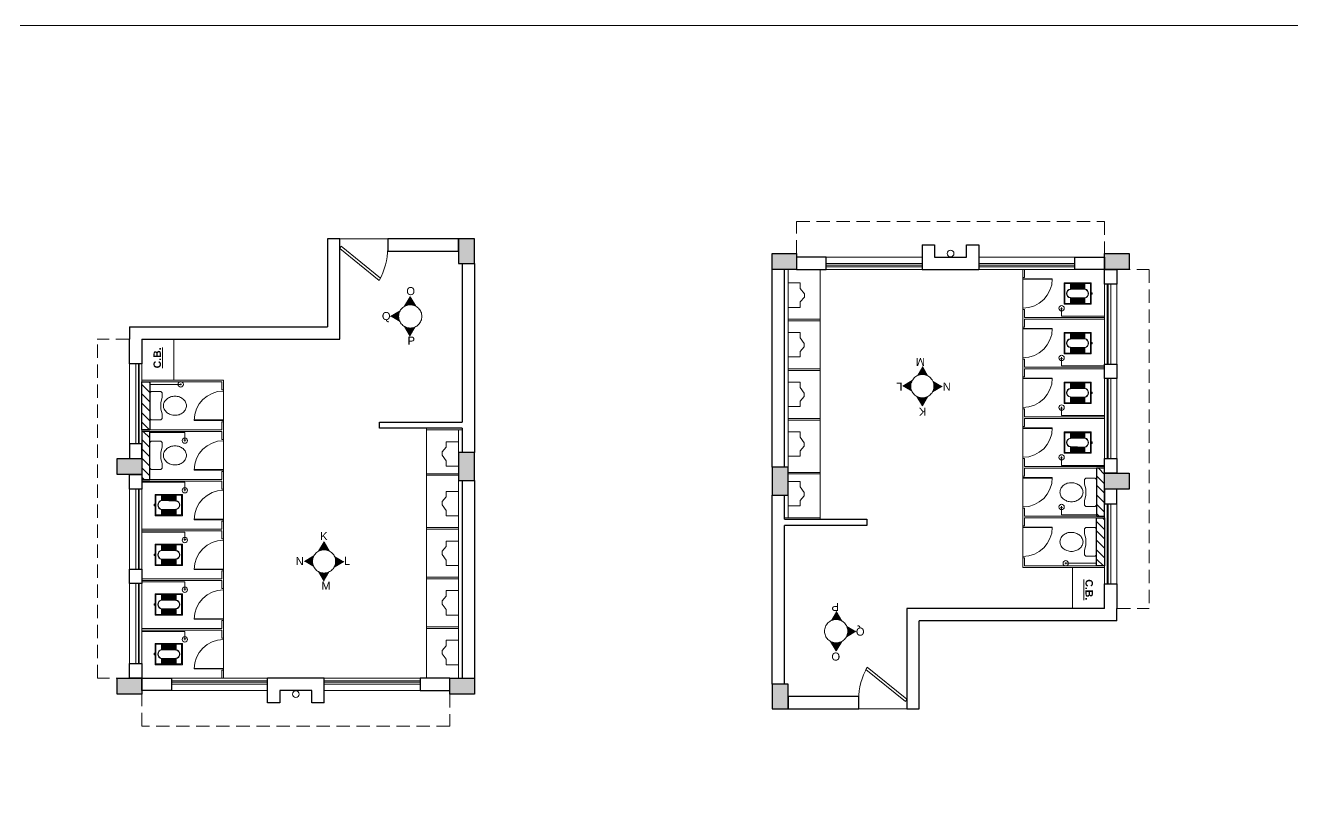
# Model space of a CAD drawing. Header units: millimetres. Extents: x 2733 to 5909, y 1038 to 2089.
# Drawn here: x 2879.37 to 2903.12, y 1056.24 to 1070.86 of the extents above; entities that cross this region are included whole.
import ezdxf

# ---------------------------------------------------------------- set-up
doc = ezdxf.new("R2010")
doc.units = ezdxf.units.MM
for name, pattern in [('CENTER2', [1.125, 0.75, -0.125, 0.125, -0.125]), ('DASHED', [0.75, 0.5, -0.25]), ('DASHED2', [0.375, 0.25, -0.125])]:
    doc.linetypes.add(name, pattern=pattern)
doc.layers.get('0').update_dxf_attribs({"lineweight": 20})
for name, color, linetype, lineweight in [('Arrow', 1, 'Continuous', 15), ('COL HATCH', 253, 'Continuous', 13), ('Column', 251, 'Continuous', 30), ('CUBICAL TOILET', 5, 'Continuous', 15), ('Door', 54, 'Continuous', 18), ('Fixture', 44, 'Continuous', 13), ('Furniture', 13, 'Continuous', 13), ('Hatch', 43, 'Continuous', 13), ('PROJ.', 30, 'DASHED2', 15), ('TEXT', 7, 'Continuous', 15), ('Tiles', 91, 'Continuous', 9), ('Ventilator', 200, 'Continuous', 18), ('Wall', 7, 'Continuous', 30), ('Window-Wall', 7, 'Continuous', 18)]:
    doc.layers.add(name, color=color, linetype=linetype, lineweight=lineweight)
doc.styles.add('L120', font='arial.ttf', dxfattribs={"height": 0.6})

# ---------------------------------------------------------------- blocks, each defined once
blk = doc.blocks.new('C3')
at = {"layer": 'COL HATCH'}
h = blk.add_hatch(color=256, dxfattribs=at)
h.dxf.hatch_style = 1
h.paths.add_polyline_path([(0.3, 0), (0, 0), (0, -0.53), (0.3, -0.53)])
at = {"layer": 'Column'}
for p, q in [((0, 0), (0, -0.53)), ((0.3, 0), (0, 0)), ((0.3, -0.53), (0.3, 0)), ((0, -0.53), (0.3, -0.53))]:
    blk.add_line(p, q, dxfattribs=at)
blk = doc.blocks.new('Urinal 1')
for p, q in [((0, 9), (9, 9)), ((0, 9), (0, -9)), ((9, 9), (9, 5)), ((12, 1), (9, 5)), ((12, -1.5), (12, 1)), ((0, -9), (9, -9)), ((9, -5), (12, -1.5)), ((9, -9), (9, -5))]:
    blk.add_line(p, q)
blk = doc.blocks.new('CU')
at = {"layer": 'COL HATCH', "linetype": 'CENTER2'}
h = blk.add_hatch(color=256, dxfattribs=at)
h.dxf.hatch_style = 1
h.paths.add_polyline_path([(0, 0.035), (0, -0.265), (0.46, -0.265), (0.46, 0.035)])
at = {"layer": 'Column', "linetype": 'CENTER2'}
blk.add_lwpolyline([(0, 0.035), (0, -0.265), (0.46, -0.265), (0.46, 0.035), (0, 0.035)], dxfattribs=at)
blk = doc.blocks.new('nhf')
at = {"layer": 'Fixture'}
blk.add_circle((2408.419, -1429.855), 0.063, dxfattribs=at)
at = {"layer": 'Wall'}
for p, q in [((2407.889, -1429.557), (2408.949, -1429.557)), ((2407.889, -1430.017), (2407.889, -1429.557)), ((2408.949, -1430.017), (2408.949, -1429.557)), ((2408.119, -1430.017), (2408.119, -1429.787)), ((2408.119, -1429.787), (2408.719, -1429.787)), ((2408.719, -1429.787), (2408.719, -1430.017)), ((2407.889, -1430.017), (2408.119, -1430.017)), ((2408.719, -1430.017), (2408.949, -1430.017))]:
    blk.add_line(p, q, dxfattribs=at)
blk = doc.blocks.new('hbg')
at = {"layer": 'Door'}
for p, q in [((2819.633, 1058.459), (2819.633, 1058.279)), ((2819.633, 1058.279), (2818.733, 1058.279))]:
    blk.add_line(p, q, dxfattribs=at)
blk.add_lwpolyline([(2819.633, 1058.459), (2818.894, 1059.059), (2818.868, 1059.014), (2819.607, 1058.414)], close=True, dxfattribs=at)
blk.add_arc((2819.933, 1058.459), 1.199, 150, 180, dxfattribs=at)
blk = doc.blocks.new('GBGR')
at = {"layer": 'Ventilator', "ltscale": 0.02}
for p, q in [((2931.835, 1058.428), (2930.035, 1058.428)), ((2931.835, 1058.398), (2930.035, 1058.398))]:
    blk.add_line(p, q, dxfattribs=at)
at = {"layer": 'Window-Wall'}
for p, q in [((2930.035, 1058.35), (2930.035, 1058.58)), ((2930.035, 1058.58), (2931.835, 1058.58)), ((2931.835, 1058.465), (2930.035, 1058.465)), ((2931.835, 1058.58), (2931.835, 1058.35)), ((2931.835, 1058.35), (2930.035, 1058.35))]:
    blk.add_line(p, q, dxfattribs=at)
blk = doc.blocks.new('bf')
at = {"layer": 'Door', "lineweight": 15}
for p, q in [((2794.931, 1059.43), (2794.931, 1060.03)), ((2794.381, 1059.463), (2794.931, 1059.463)), ((2794.381, 1059.455), (2794.931, 1059.455))]:
    blk.add_line(p, q, dxfattribs=at)
blk.add_ellipse((2794.931, 1059.455), major_axis=(-0.389, 0.389), ratio=1, start_param=-0.785398, end_param=0.784775, dxfattribs=at)
blk = doc.blocks.new('RSA CL6')
for p, q in [((5.51, 3.48), (5.51, 7.28)), ((5.91, 3.47), (5.91, 7.28)), ((6.3, 3.46), (6.3, 7.28)), ((6.69, 3.45), (6.69, 7.28)), ((7.09, 3.44), (7.09, 7.28)), ((7.48, 3.43), (7.48, 7.28)), ((7.87, 3.42), (7.87, 7.28)), ((8.27, 3.41), (8.27, 7.28)), ((8.66, 3.4), (8.66, 7.28)), ((9.06, 3.39), (9.06, 7.28)), ((9.45, 3.38), (9.45, 7.28)), ((9.84, 3.37), (9.84, 7.28)), ((10.24, 3.36), (10.24, 7.28)), ((10.63, 3.35), (10.63, 7.28)), ((11.02, 3.34), (11.02, 7.28)), ((11.42, 3.33), (11.42, 7.28)), ((11.81, 3.32), (11.81, 7.28)), ((12.2, 3.31), (12.2, 7.28)), ((12.6, 3.31), (12.6, 7.28)), ((12.99, 3.3), (12.99, 7.28)), ((13.39, 3.29), (13.39, 7.28)), ((13.78, 3.28), (13.78, 7.28)), ((14.17, 3.27), (14.17, 7.28)), ((14.57, 3.26), (14.57, 7.28)), ((14.96, 3.25), (14.96, 7.28)), ((15.35, 3.24), (15.35, 7.28)), ((15.75, 3.23), (15.75, 7.28)), ((16.14, 3.22), (16.14, 7.28)), ((16.14, 7.28), (16.14, 3.22)), ((5.51, -7.28), (5.51, -3.47)), ((5.91, -7.28), (5.91, -3.45)), ((6.3, -7.28), (6.3, -3.44)), ((6.69, -7.28), (6.69, -3.43)), ((7.09, -7.28), (7.09, -3.42)), ((7.48, -7.28), (7.48, -3.41)), ((7.87, -7.28), (7.87, -3.4)), ((8.27, -7.28), (8.27, -3.39)), ((8.66, -7.28), (8.66, -3.38)), ((9.06, -7.28), (9.06, -3.37)), ((9.45, -7.28), (9.45, -3.36)), ((9.84, -7.28), (9.84, -3.34)), ((10.24, -7.28), (10.24, -3.33)), ((10.63, -7.28), (10.63, -3.32)), ((11.02, -7.28), (11.02, -3.31)), ((11.42, -7.28), (11.42, -3.3)), ((11.81, -7.28), (11.81, -3.29)), ((12.2, -7.28), (12.2, -3.28)), ((12.6, -7.28), (12.6, -3.27)), ((12.99, -7.28), (12.99, -3.26)), ((13.39, -7.28), (13.39, -3.24)), ((13.78, -7.28), (13.78, -3.23)), ((14.17, -7.28), (14.17, -3.22)), ((14.57, -7.28), (14.57, -3.21)), ((14.96, -7.28), (14.96, -3.2)), ((15.35, -7.28), (15.35, -3.19)), ((15.75, -7.28), (15.75, -3.18)), ((16.14, -3.17), (16.14, -7.28)), ((16.14, -7.28), (16.14, -3.17))]:
    blk.add_line(p, q)
blk.add_lwpolyline([(0.79, -0.59), (0, -0.59), (0, 0.59), (0.79, 0.59)])
for points in [[(0.79, 7.87), (20.87, 7.87), (20.87, -7.87), (0.79, -7.87)], [(1.38, 7.28), (20.28, 7.28), (20.28, -7.28), (1.38, -7.28)]]:
    blk.add_lwpolyline(points, close=True)
for points in [[(5.51, 3.48), (16.14, 3.22, -0.899983), (16.14, -3.17), (5.54, -3.47, -0.799392)], [(5.53, 3.28), (16.13, 3.02, -0.897689), (16.12, -2.97), (5.56, -3.27, -0.793494), (5.53, 3.28)]]:
    blk.add_lwpolyline(points, format="xyb", close=True)
blk = doc.blocks.new('ujtg')
at = {"layer": 'CUBICAL TOILET'}
for p, q in [((2749.159, 1059.66), (2749.159, 1059.33)), ((2749.159, 1059.66), (2749.189, 1059.66)), ((2749.189, 1059.66), (2749.189, 1059.51)), ((2749.159, 1059.33), (2749.189, 1059.33)), ((2749.189, 1059.51), (2750.689, 1059.51)), ((2749.189, 1059.48), (2750.689, 1059.48)), ((2749.189, 1059.33), (2749.189, 1059.48))]:
    blk.add_line(p, q, dxfattribs=at)
blk = doc.blocks.new('ENGLISH SHEET')
at = {"layer": 'Fixture'}
for p, q in [((4663.798, 251.204), (4663.773, 251.179)), ((4663.773, 251.179), (4663.773, 250.696)), ((4663.976, 251.204), (4663.798, 251.204)), ((4664.002, 251.179), (4663.976, 251.204)), ((4663.976, 251.001), (4664.002, 251.09)), ((4663.976, 250.874), (4663.976, 251.001)), ((4663.976, 251.001), (4663.976, 250.874)), ((4664.002, 251.09), (4664.002, 251.179)), ((4664.002, 250.785), (4663.976, 250.874)), ((4664.002, 250.696), (4664.002, 250.785)), ((4663.773, 250.696), (4663.798, 250.67)), ((4663.798, 250.67), (4663.976, 250.67)), ((4663.976, 250.67), (4664.002, 250.696))]:
    blk.add_line(p, q, dxfattribs=at)
blk.add_lwpolyline([(4664.459, 250.937, 0.117036), (4664.443, 251.003, 0.104338), (4664.396, 251.063, 0.09029), (4664.321, 251.105, 0.09898), (4664.243, 251.115, 0.08237), (4664.159, 251.101, 0.09029), (4664.09, 251.063, 0.104338), (4664.043, 251.003, 0.117036), (4664.027, 250.937, 0.117036), (4664.043, 250.871, 0.104338), (4664.09, 250.811, 0.09029), (4664.159, 250.773, 0.08237), (4664.243, 250.759, 0.08237), (4664.327, 250.773, 0.09029), (4664.396, 250.811, 0.104338), (4664.443, 250.871, 0.117036)], format="xyb", close=True, dxfattribs=at)
blk = doc.blocks.new('JHGN')
at = {"layer": 'Hatch', "ltscale": 0.05}
h = blk.add_hatch(dxfattribs=at)
h.set_pattern_fill('ANSI31', color=256, angle=630, style=0)
h.set_pattern_definition([(315, (3502.61588, 6612.75207), (0.0883883476, 0.0883883476), [])])
h.paths.add_polyline_path([(2736.718, 1092.978), (2736.718, 1093.878), (2736.568, 1093.878), (2736.568, 1092.978)])
h = blk.add_hatch(dxfattribs=at)
h.set_pattern_fill('ANSI31', color=256, angle=630, style=0)
h.set_pattern_definition([(315, (3502.61588, 6612.78207), (0.0883883476, 0.0883883476), [])])
h.paths.add_polyline_path([(2736.718, 1092.948), (2736.718, 1092.048), (2736.568, 1092.048), (2736.568, 1092.948)])
at = {"layer": 'CUBICAL TOILET'}
for p, q in [((2738.098, 1093.908), (2736.568, 1093.908)), ((2738.068, 1093.878), (2736.568, 1093.878)), ((2738.068, 1093.728), (2738.068, 1093.878)), ((2738.098, 1093.908), (2738.098, 1093.728)), ((2738.098, 1093.728), (2738.068, 1093.728)), ((2738.068, 1088.475), (2738.068, 1088.325)), ((2738.098, 1088.475), (2738.068, 1088.475)), ((2738.098, 1088.475), (2738.098, 1088.325))]:
    blk.add_line(p, q, dxfattribs=at)
at = {"layer": 'Fixture'}
for p, q in [((2736.718, 1093.829), (2737.296, 1093.829)), ((2737.312, 1093.829), (2737.262, 1093.829)), ((2737.296, 1093.814), (2737.296, 1093.846))]:
    blk.add_line(p, q, dxfattribs=at)
at = {"layer": 'Fixture', "ltscale": 0.05}
for p, q in [((2737.374, 1092.924), (2736.718, 1092.924)), ((2737.373, 1092.758), (2737.374, 1092.924)), ((2737.356, 1092.785), (2737.396, 1092.785)), ((2737.374, 1091.994), (2736.568, 1091.994)), ((2737.356, 1091.855), (2737.396, 1091.855)), ((2737.373, 1091.828), (2737.374, 1091.994)), ((2737.374, 1091.061), (2736.568, 1091.061)), ((2737.356, 1090.922), (2737.396, 1090.922)), ((2737.373, 1090.895), (2737.374, 1091.061)), ((2737.374, 1090.131), (2736.568, 1090.131)), ((2737.356, 1089.992), (2737.396, 1089.992)), ((2737.373, 1089.965), (2737.374, 1090.131)), ((2737.374, 1089.201), (2736.568, 1089.201)), ((2737.356, 1089.062), (2737.396, 1089.062)), ((2737.373, 1089.035), (2737.374, 1089.201))]:
    blk.add_line(p, q, dxfattribs=at)
at = {"layer": 'Fixture'}
blk.add_circle((2737.296, 1093.829), 0.05, dxfattribs=at)
at = {"layer": 'Fixture', "ltscale": 0.05}
for centre in [(2737.373, 1092.774), (2737.373, 1091.844), (2737.373, 1090.911), (2737.373, 1089.981), (2737.373, 1089.051)]:
    blk.add_circle(centre, 0.05, dxfattribs=at)
at = {"layer": 'Wall'}
for points in [[(2736.718, 1092.978), (2736.568, 1092.978), (2736.568, 1093.878), (2736.718, 1093.878)], [(2736.718, 1092.948), (2736.568, 1092.948), (2736.568, 1092.048), (2736.718, 1092.048)]]:
    blk.add_lwpolyline(points, close=True, dxfattribs=at)
at = {"layer": 'Door', "lineweight": 15}
for p in [(-56.833, 33.698), (-56.833, 32.768), (-56.833, 31.838), (-56.833, 30.905), (-56.833, 29.975), (-56.833, 29.045)]:
    blk.add_blockref('bf', p, dxfattribs=at)
at = {"layer": 'Fixture', "xscale": -1, "rotation": 180.0029870638235}
for p in [(-1927.068, 1344.122), (-1927.068, 1343.192)]:
    blk.add_blockref('ENGLISH SHEET', p, dxfattribs=at)
at = {"layer": 'Fixture', "extrusion": (0, 0, -1), "xscale": 0.0253999999957415, "yscale": 0.0253999999957415, "zscale": -0.0253999999957415, "rotation": 180.0029870639996}
for p in [(-2736.798, 1091.568), (-2736.798, 1090.635), (-2736.798, 1089.705), (-2736.798, 1088.775)]:
    blk.add_blockref('RSA CL6', p, dxfattribs=at)
at = {"layer": 'Tiles', "lineweight": 15, "xscale": -1}
for p in [(5487.257, 33.468), (5487.257, 32.538), (5487.257, 31.605), (5487.257, 30.675), (5487.257, 29.745)]:
    blk.add_blockref('ujtg', p, dxfattribs=at)
blk = doc.blocks.new('VENTILATOR')
at = {"layer": 'Ventilator', "ltscale": 0.02}
for p, q in [((-0.18, -1.5), (-0.18, 0)), ((-0.165, 0), (-0.165, -1.5))]:
    blk.add_line(p, q, dxfattribs=at)
at = {"layer": 'Window-Wall'}
for p, q in [((-0.23, 0), (0, 0)), ((-0.23, -1.5), (-0.23, 0)), ((-0.115, 0), (-0.115, -1.5)), ((0, 0), (0, -1.5)), ((-0.23, -1.5), (0, -1.5))]:
    blk.add_line(p, q, dxfattribs=at)

msp = doc.modelspace()

# ---------------------------------------------------------------- hatches: boundary and pattern name
at = {"layer": 'Arrow', "ltscale": 0.05}
for points in [[(2886.4774, 1065.5949), (2886.5825, 1065.7729), (2886.6876, 1065.5949, 0.2574473)], [(2886.214, 1065.4044), (2886.392, 1065.5095, 0.1266586), (2886.3649, 1065.4044, 0.1266586), (2886.392, 1065.2993)], [(2886.4774, 1065.2139, 0.2574473), (2886.6876, 1065.2139), (2886.5825, 1065.0359)], [(2896.2834, 1064.288, 0.2574473), (2896.0733, 1064.288), (2896.1784, 1064.466)], [(2895.9878, 1064.2026, 0.1266586), (2895.9608, 1064.0975, 0.1266586), (2895.9878, 1063.9924), (2895.8099, 1064.0975)], [(2896.5468, 1064.0975), (2896.3689, 1063.9924, 0.1266586), (2896.396, 1064.0975, 0.1266586), (2896.3689, 1064.2026)], [(2896.2834, 1063.9069), (2896.1784, 1063.729), (2896.0733, 1063.9069, 0.2574473)], [(2884.8623, 1061.0051), (2884.9674, 1061.183), (2885.0725, 1061.0051, 0.2574473)], [(2884.599, 1060.8146), (2884.7769, 1060.9196, 0.1266586), (2884.7498, 1060.8146, 0.1266586), (2884.7769, 1060.7095)], [(2885.158, 1060.7095, 0.1266586), (2885.185, 1060.8146, 0.1266586), (2885.158, 1060.9196), (2885.3359, 1060.8146)], [(2884.8623, 1060.624, 0.2574473), (2885.0725, 1060.624), (2884.9674, 1060.4461)], [(2894.6684, 1059.6982, 0.2574473), (2894.4582, 1059.6982), (2894.5633, 1059.8761)], [(2894.9318, 1059.5077), (2894.7538, 1059.4026, 0.1266586), (2894.7809, 1059.5077, 0.1266586), (2894.7538, 1059.6127)], [(2894.6684, 1059.3171), (2894.5633, 1059.1392), (2894.4582, 1059.3171, 0.2574473)]]:
    msp.add_hatch(color=256, dxfattribs=at).paths.add_polyline_path(points)

# ---------------------------------------------------------------- linework, layer by layer
at = {"lineweight": 15}
msp.add_lwpolyline([(2938.3735, 1070.8574), (2828.4272, 1070.8574), (2828.4272, 1038.2298), (2938.3735, 1038.2298)], close=True, dxfattribs=at)
at = {"layer": 'Arrow', "ltscale": 0.05}
for p, q in [((2886.5825, 1065.7729), (2886.4774, 1065.5949)), ((2886.5825, 1065.7729), (2886.6876, 1065.5949)), ((2886.214, 1065.4044), (2886.392, 1065.5095)), ((2886.5825, 1065.0359), (2886.4774, 1065.2139)), ((2896.1784, 1064.466), (2896.2834, 1064.288)), ((2895.8099, 1064.0975), (2895.9878, 1064.2026)), ((2896.5468, 1064.0975), (2896.3689, 1063.9924)), ((2896.1784, 1063.729), (2896.0733, 1063.9069)), ((2896.1784, 1063.729), (2896.2834, 1063.9069)), ((2884.9674, 1061.183), (2884.8623, 1061.0051)), ((2884.9674, 1061.183), (2885.0725, 1061.0051)), ((2884.599, 1060.8146), (2884.7769, 1060.9196)), ((2885.3359, 1060.8146), (2885.158, 1060.7095)), ((2884.9674, 1060.4461), (2884.8623, 1060.624)), ((2894.5633, 1059.8761), (2894.6684, 1059.6982)), ((2894.5633, 1059.1392), (2894.4582, 1059.3171)), ((2894.5633, 1059.1392), (2894.6684, 1059.3171)), ((2894.9318, 1059.5077), (2894.7538, 1059.4026))]:
    msp.add_line(p, q, dxfattribs=at)
at = {"layer": 'Arrow', "color": 1, "linetype": 'DASHED', "ltscale": 10}
for centre in [(2886.5825, 1065.4044), (2896.1784, 1064.0975), (2884.9674, 1060.8146), (2894.5633, 1059.5077)]:
    msp.add_circle(centre, 0.2176, dxfattribs=at)
at = {"layer": 'Fixture'}
for p, q in [((2893.661, 1066.2835), (2893.661, 1062.5485)), ((2894.261, 1066.2837), (2894.261, 1061.6035)), ((2894.262, 1065.3535), (2893.662, 1065.3535)), ((2894.262, 1065.3235), (2893.662, 1065.3235)), ((2894.2617, 1064.4235), (2893.6617, 1064.4235)), ((2894.2617, 1064.3935), (2893.6617, 1064.3935)), ((2893.661, 1064.1235), (2893.661, 1061.6335)), ((2887.151, 1063.4235), (2887.5537, 1063.4235)), ((2894.2613, 1063.4935), (2893.6613, 1063.4935)), ((2894.2613, 1063.4635), (2893.6613, 1063.4635)), ((2886.8845, 1063.2785), (2887.5548, 1063.2785)), ((2886.8848, 1058.6283), (2886.8848, 1063.3085)), ((2886.8848, 1063.3085), (2887.5537, 1063.3085)), ((2887.4848, 1060.7885), (2887.4848, 1063.2785)), ((2886.8845, 1062.4583), (2887.4845, 1062.4583)), ((2886.8845, 1062.4283), (2887.4845, 1062.4283)), ((2894.2613, 1062.4837), (2893.6613, 1062.4837)), ((2894.2613, 1062.4537), (2893.6613, 1062.4537)), ((2887.4848, 1058.6285), (2887.4848, 1062.3635)), ((2894.2613, 1061.6335), (2893.591, 1061.6335)), ((2894.261, 1061.6035), (2893.5921, 1061.6035)), ((2893.9948, 1061.4886), (2893.5921, 1061.4885)), ((2886.8845, 1061.4485), (2887.4845, 1061.4485)), ((2886.8845, 1061.4185), (2887.4845, 1061.4185)), ((2886.8841, 1060.5185), (2887.4841, 1060.5185)), ((2886.8841, 1060.4885), (2887.4841, 1060.4885)), ((2886.8838, 1059.5885), (2887.4838, 1059.5885)), ((2886.8838, 1059.5585), (2887.4838, 1059.5585))]:
    msp.add_line(p, q, dxfattribs=at)
at = {"layer": 'Furniture', "lineweight": 15}
for points in [[(2881.5537, 1064.9813), (2881.5537, 1064.2113), (2882.1537, 1064.2113), (2882.1537, 1064.9813)], [(2899.5921, 1059.9308), (2899.5921, 1060.7008), (2898.9921, 1060.7008), (2898.9921, 1059.9308)]]:
    msp.add_lwpolyline(points, close=True, dxfattribs=at)
at = {"layer": 'PROJ.'}
for p, q in [((2893.8221, 1066.5837), (2893.8221, 1067.1837)), ((2893.8221, 1067.1837), (2899.5921, 1067.1837)), ((2899.5921, 1067.1837), (2899.5921, 1066.5837)), ((2899.8221, 1066.2823), (2900.4221, 1066.2823)), ((2900.4292, 1066.2837), (2900.4292, 1059.9308)), ((2881.3166, 1064.9813), (2880.7166, 1064.9813)), ((2880.7237, 1058.6298), (2880.7237, 1064.9813)), ((2899.8292, 1059.9308), (2900.4292, 1059.9308)), ((2881.3237, 1058.6298), (2880.7237, 1058.6298)), ((2881.5537, 1057.7283), (2881.5537, 1058.3283)), ((2887.3237, 1058.3284), (2887.3237, 1057.7283)), ((2887.3237, 1057.7283), (2881.5537, 1057.7283))]:
    msp.add_line(p, q, dxfattribs=at)
at = {"layer": 'Wall'}
for p, q in [((2887.4837, 1066.8583), (2886.1605, 1066.8583)), ((2886.1605, 1066.8583), (2886.1605, 1066.6283)), ((2887.4837, 1066.6283), (2887.4837, 1066.8583)), ((2886.1605, 1066.6283), (2887.4837, 1066.6283)), ((2887.5537, 1066.3983), (2887.5537, 1063.4235)), ((2887.7837, 1066.3983), (2887.7837, 1062.8583)), ((2893.3621, 1062.5837), (2893.3621, 1066.2837)), ((2893.5921, 1062.5837), (2893.5921, 1066.2837)), ((2881.3237, 1065.2112), (2881.3237, 1064.9812)), ((2881.3237, 1065.2112), (2885.0305, 1065.2112)), ((2881.5537, 1064.9812), (2885.2605, 1064.9812)), ((2887.5537, 1063.3085), (2887.5537, 1062.8583)), ((2887.5537, 1062.3283), (2887.5537, 1058.6283)), ((2887.7837, 1062.3283), (2887.7837, 1058.6283)), ((2893.3621, 1058.5137), (2893.3621, 1062.0537)), ((2893.5921, 1061.6035), (2893.5921, 1062.0537)), ((2893.5921, 1058.5137), (2893.5921, 1061.4885)), ((2899.5921, 1059.9308), (2895.8853, 1059.9308)), ((2899.8221, 1059.7008), (2899.8221, 1059.9308)), ((2899.8221, 1059.7008), (2896.1153, 1059.7008)), ((2894.9853, 1058.2837), (2893.6621, 1058.2837)), ((2893.6621, 1058.2837), (2893.6621, 1058.0537)), ((2894.9853, 1058.0537), (2894.9853, 1058.2837)), ((2893.6621, 1058.0537), (2894.9853, 1058.0537))]:
    msp.add_line(p, q, dxfattribs=at)
for points in [[(2885.2605, 1064.9813), (2885.2605, 1066.8583), (2885.0305, 1066.8583), (2885.0305, 1066.6283), (2885.0305, 1065.2113)], [(2881.5537, 1064.9812), (2881.5537, 1064.9812), (2881.5537, 1064.5153), (2881.3237, 1064.5153), (2881.3237, 1064.9812)], [(2887.5537, 1063.3085), (2886.0071, 1063.3085), (2886.0071, 1063.4235), (2887.5537, 1063.4235)], [(2893.5921, 1061.6035), (2895.1387, 1061.6035), (2895.1387, 1061.4885), (2893.5921, 1061.4885)], [(2899.5921, 1059.9308), (2899.5921, 1059.9308), (2899.5921, 1060.3968), (2899.8221, 1060.3968), (2899.8221, 1059.9308)], [(2895.8853, 1059.9308), (2895.8853, 1058.0537), (2896.1153, 1058.0537), (2896.1153, 1058.2837), (2896.1153, 1059.7008)]]:
    msp.add_lwpolyline(points, dxfattribs=at)
at = {"layer": 'Wall', "ltscale": 0.2}
for points in [[(2893.8221, 1066.2837), (2894.3771, 1066.2837), (2894.3771, 1066.5137), (2893.8221, 1066.5137)], [(2899.5921, 1066.2837), (2899.0371, 1066.2837), (2899.0371, 1066.5137), (2899.5921, 1066.5137)], [(2881.5537, 1058.6283), (2882.1087, 1058.6283), (2882.1087, 1058.3983), (2881.5537, 1058.3983)], [(2887.3237, 1058.6283), (2886.7687, 1058.6283), (2886.7687, 1058.3983), (2887.3237, 1058.3983)]]:
    msp.add_lwpolyline(points, close=True, dxfattribs=at)
at = {"layer": 'Wall'}
for points in [[(2899.8221, 1066.0117), (2899.5921, 1066.0117), (2899.5921, 1066.2837), (2899.8221, 1066.2837)], [(2899.8221, 1064.2407), (2899.5921, 1064.2407), (2899.5921, 1064.5117), (2899.8221, 1064.5117)], [(2881.3237, 1062.7433), (2881.5537, 1062.7433), (2881.5537, 1063.0153), (2881.3237, 1063.0153)], [(2899.8221, 1062.4687), (2899.5921, 1062.4687), (2899.5921, 1062.7407), (2899.8221, 1062.7407)], [(2881.3237, 1062.4434), (2881.5537, 1062.4434), (2881.5537, 1062.1714), (2881.3237, 1062.1714)], [(2899.8221, 1062.1688), (2899.5921, 1062.1688), (2899.5921, 1061.8968), (2899.8221, 1061.8968)], [(2881.3237, 1060.6714), (2881.5537, 1060.6714), (2881.5537, 1060.4004), (2881.3237, 1060.4004)], [(2881.3237, 1058.9004), (2881.5537, 1058.9004), (2881.5537, 1058.6284), (2881.3237, 1058.6284)]]:
    msp.add_lwpolyline(points, close=True, dxfattribs=at)

# ---------------------------------------------------------------- block references
at = {"linetype": 'Continuous', "xscale": -1, "rotation": 180}
msp.add_blockref('nhf', (488.2885, -363.2733), dxfattribs=at)
at = {"linetype": 'Continuous', "xscale": -1}
msp.add_blockref('nhf', (5292.8573, 2488.1853), dxfattribs=at)
at = {"layer": 'Column', "linetype": 'CENTER2'}
for p, rotation in [((2887.7487, 1066.8583), 270), ((2887.7487, 1066.8583), 270), ((2887.7487, 1066.8583), 270), ((2887.7487, 1066.8583), 270), ((2893.3971, 1058.0537), 90), ((2893.3971, 1058.0537), 90), ((2893.3971, 1058.0537), 90), ((2893.3971, 1058.0537), 90)]:
    msp.add_blockref('CU', p, dxfattribs=dict(at, rotation=rotation))
at = {"layer": 'Column', "linetype": 'CENTER2', "xscale": -1, "rotation": 180}
for p in [(2893.3621, 1066.3187), (2899.5921, 1066.3187), (2899.5921, 1062.2037)]:
    msp.add_blockref('CU', p, dxfattribs=at)
at = {"layer": 'Column', "linetype": 'CENTER2', "xscale": -1}
for p in [(2881.5537, 1062.7083), (2881.5537, 1058.5933), (2887.7837, 1058.5933)]:
    msp.add_blockref('CU', p, dxfattribs=at)
at = {"layer": 'Column', "color": 5}
msp.add_blockref('C3', (2887.4837, 1062.8583), dxfattribs=at)
at = {"layer": 'Column', "color": 5, "rotation": 180}
msp.add_blockref('C3', (2893.6621, 1062.0537), dxfattribs=at)
at = {"layer": 'Door', "lineweight": 15, "rotation": 180}
msp.add_blockref('hbg', (5704.8936, 2125.1378), dxfattribs=at)
at = {"layer": 'Door', "lineweight": 15}
msp.add_blockref('hbg', (76.2522, -0.2257), dxfattribs=at)
at = {"layer": 'Fixture', "xscale": 0.02539999999498832, "yscale": 0.02539999999498832, "zscale": 0.02539999999498832}
for p in [(2893.662, 1065.8035), (2893.6617, 1064.8735), (2893.6613, 1063.9435), (2893.661, 1063.0135), (2893.661, 1062.0835)]:
    msp.add_blockref('Urinal 1', p, dxfattribs=at)
at = {"layer": 'Fixture', "xscale": 0.02539999999498832, "yscale": 0.02539999999498832, "zscale": 0.02539999999498832, "rotation": 180}
for p in [(2887.4848, 1062.8285), (2887.4848, 1061.8985), (2887.4845, 1060.9685), (2887.4841, 1060.0385), (2887.4838, 1059.1085)]:
    msp.add_blockref('Urinal 1', p, dxfattribs=at)
at = {"layer": 'Tiles', "lineweight": 15, "rotation": 180}
msp.add_blockref('JHGN', (5636.1603, 2154.6086), dxfattribs=at)
at = {"layer": 'Tiles', "lineweight": 15}
msp.add_blockref('JHGN', (144.9855, -29.6966), dxfattribs=at)
at = {"layer": 'Ventilator', "lineweight": 15}
msp.add_blockref('GBGR', (-35.6575, 7.9341), dxfattribs=at)
at = {"layer": 'Ventilator', "lineweight": 15, "xscale": -1}
msp.add_blockref('GBGR', (5829.0717, 7.9341), dxfattribs=at)
at = {"layer": 'Ventilator', "lineweight": 15, "xscale": -1, "rotation": 180}
msp.add_blockref('GBGR', (-47.9259, 2116.978), dxfattribs=at)
at = {"layer": 'Ventilator', "lineweight": 15, "rotation": 180}
msp.add_blockref('GBGR', (5816.8033, 2116.978), dxfattribs=at)
at = {"layer": 'Wall', "xscale": -1, "rotation": 180}
for p in [(2899.8221, 1064.5117), (2899.8221, 1060.3968)]:
    msp.add_blockref('VENTILATOR', p, dxfattribs=at)
at = {"layer": 'Wall', "xscale": -1}
for p in [(2881.3237, 1064.5153), (2881.3237, 1060.4004)]:
    msp.add_blockref('VENTILATOR', p, dxfattribs=at)
at = {"layer": 'Wall'}
msp.add_blockref('VENTILATOR', (2899.8221, 1064.2407), dxfattribs=at)
at = {"layer": 'Wall', "rotation": 180}
msp.add_blockref('VENTILATOR', (2881.3237, 1060.6714), dxfattribs=at)

# ---------------------------------------------------------------- texts
at = {"layer": 'Arrow', "ltscale": 0.05, "char_height": 0.15, "width": 4.322064, "attachment_point": 1, "style": 'L120'}
for s, insert in [('O', (2886.509, 1065.9542)), ('Q', (2886.0508, 1065.487)), ('P', (2886.5319, 1065.0256)), ('K', (2884.8939, 1061.3644)), ('N', (2884.4357, 1060.8972)), ('L', (2885.3407, 1060.901)), ('M', (2884.9168, 1060.4357))]:
    msp.add_mtext(s, dxfattribs=dict(at, insert=insert))
at = {"layer": 'Arrow', "ltscale": 0.05, "char_height": 0.15, "width": 4.322064, "attachment_point": 1, "rotation": 180, "style": 'L120'}
for s, insert in [('M', (2896.229, 1064.4763)), ('L', (2895.8051, 1064.0111)), ('N', (2896.7101, 1064.0149)), ('K', (2896.2519, 1063.5476)), ('P', (2894.6139, 1059.8865)), ('Q', (2895.095, 1059.425)), ('O', (2894.6368, 1058.9578))]:
    msp.add_mtext(s, dxfattribs=dict(at, insert=insert))
at = {"layer": 'TEXT', "char_height": 0.14, "width": 4.322064, "attachment_point": 3, "style": 'L120'}
for insert, rotation in [((2881.7714, 1064.8239), 90), ((2899.3744, 1060.0881), 270)]:
    msp.add_mtext('{\\fArial|b1|i0|c0|p34;\\LC.B.}', dxfattribs=dict(at, insert=insert, rotation=rotation))

doc.saveas('drawing.dxf')
